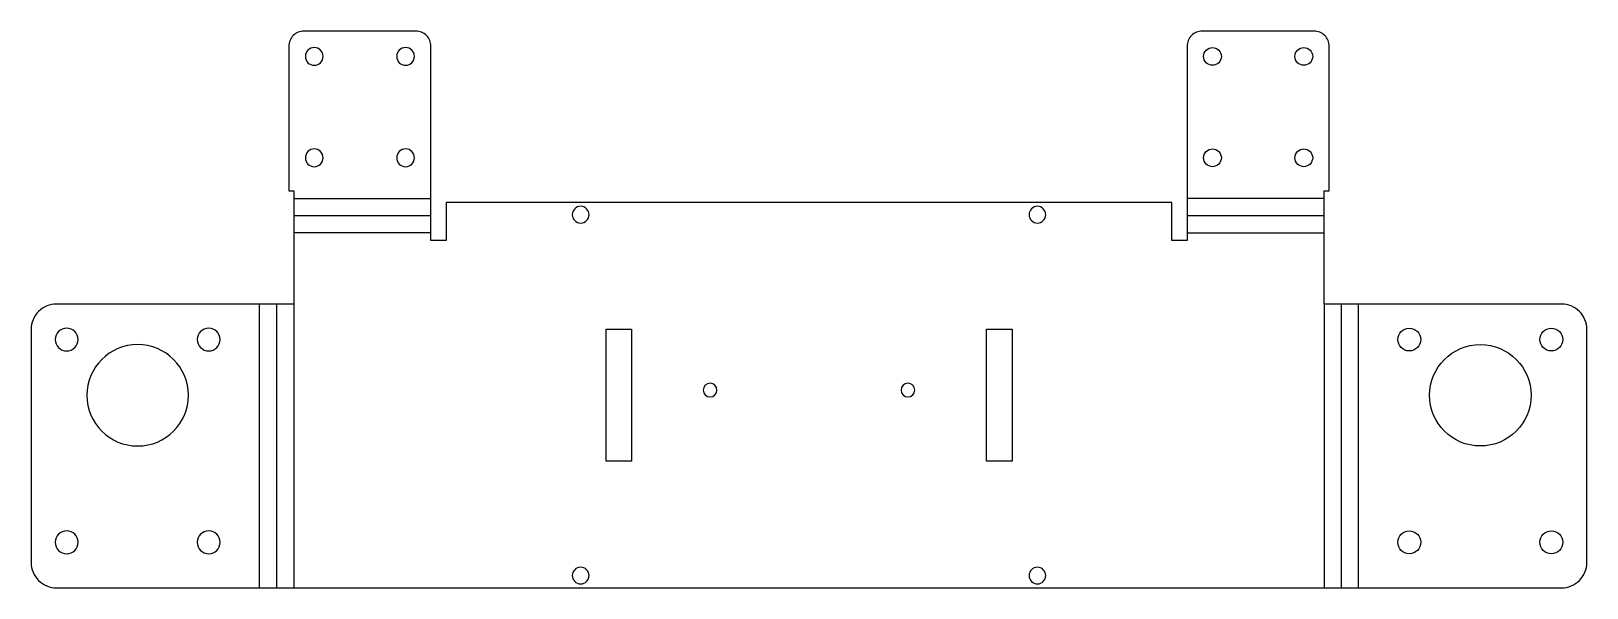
# Model space of a CAD drawing. Header units: millimetres. Extents: x -5 to 302, y 0 to 110.
import ezdxf

# ---------------------------------------------------------------- set-up
doc = ezdxf.new("R2010")
doc.units = ezdxf.units.MM

msp = doc.modelspace()

# ---------------------------------------------------------------- linework, layer by layer
at = {"layer": 'BEND'}
for p, q in [((46.79, 73.46), (73.79, 73.46)), ((222.79, 73.46), (249.79, 73.46)), ((43.39, 0), (43.39, 56)), ((253.18, 56), (253.18, 0))]:
    msp.add_line(p, q, dxfattribs=at)
at = {"layer": 'BEND_EXTENT'}
for p, q in [((46.79, 76.85), (73.79, 76.85)), ((249.79, 76.85), (222.79, 76.85)), ((73.79, 70.06), (46.79, 70.06)), ((222.79, 70.06), (249.79, 70.06)), ((40, 0), (40, 56)), ((46.79, 56), (46.79, 0)), ((249.79, 56), (249.79, 0)), ((256.57, 0), (256.57, 56))]:
    msp.add_line(p, q, dxfattribs=at)
at = {"layer": 'INTERIOR_PROFILES'}
for points in [[(108.29, 51.06), (113.29, 51.06), (113.29, 25), (108.29, 25)], [(183.29, 51.06), (188.29, 51.06), (188.29, 25), (183.29, 25)]]:
    msp.add_lwpolyline(points, close=True, dxfattribs=at)
at = {"layer": 'INTERIOR_PROFILES', "extrusion": (0, 0, -1)}
for centre, radius in [((-50.79, 104.85), 1.75), ((-68.79, 104.85), 1.75), ((-50.79, 84.85), 1.75), ((-68.79, 84.85), 1.75), ((-103.29, 73.63), 1.65), ((-193.29, 73.63), 1.65), ((-2, 49), 2.25), ((-30, 49), 2.25), ((-16, 38), 10), ((-128.79, 39.03), 1.35), ((-167.79, 39.03), 1.35), ((-2, 9), 2.25), ((-30, 9), 2.25), ((-103.29, 2.43), 1.65), ((-193.29, 2.43), 1.65)]:
    msp.add_circle(centre, radius, dxfattribs=at)
at = {"layer": 'INTERIOR_PROFILES'}
for centre, radius in [((227.79, 104.85), 1.75), ((245.79, 104.85), 1.75), ((227.79, 84.85), 1.75), ((245.79, 84.85), 1.75), ((266.57, 49), 2.25), ((294.57, 49), 2.25), ((280.57, 38), 10), ((266.57, 9), 2.25), ((294.57, 9), 2.25)]:
    msp.add_circle(centre, radius, dxfattribs=at)
at = {"layer": 'OUTER_PROFILES'}
msp.add_lwpolyline([(250.79, 78.35), (250.79, 106.85, 0.414214), (247.79, 109.85), (225.79, 109.85, 0.414214), (222.79, 106.85), (222.79, 68.56), (219.79, 68.56), (219.79, 76.06), (76.79, 76.06), (76.79, 68.56), (73.79, 68.56), (73.79, 106.85, 0.414214), (70.79, 109.85), (48.79, 109.85, 0.414214), (45.79, 106.85), (45.79, 78.35), (46.79, 78.35), (46.79, 56), (0, 56, 0.414214), (-5, 51), (-5, 5, 0.414214), (0, 0), (296.57, 0, 0.414214), (301.57, 5), (301.57, 51, 0.414214), (296.57, 56), (249.79, 56), (249.79, 78.35)], format="xyb", close=True, dxfattribs=at)

doc.saveas('drawing.dxf')
